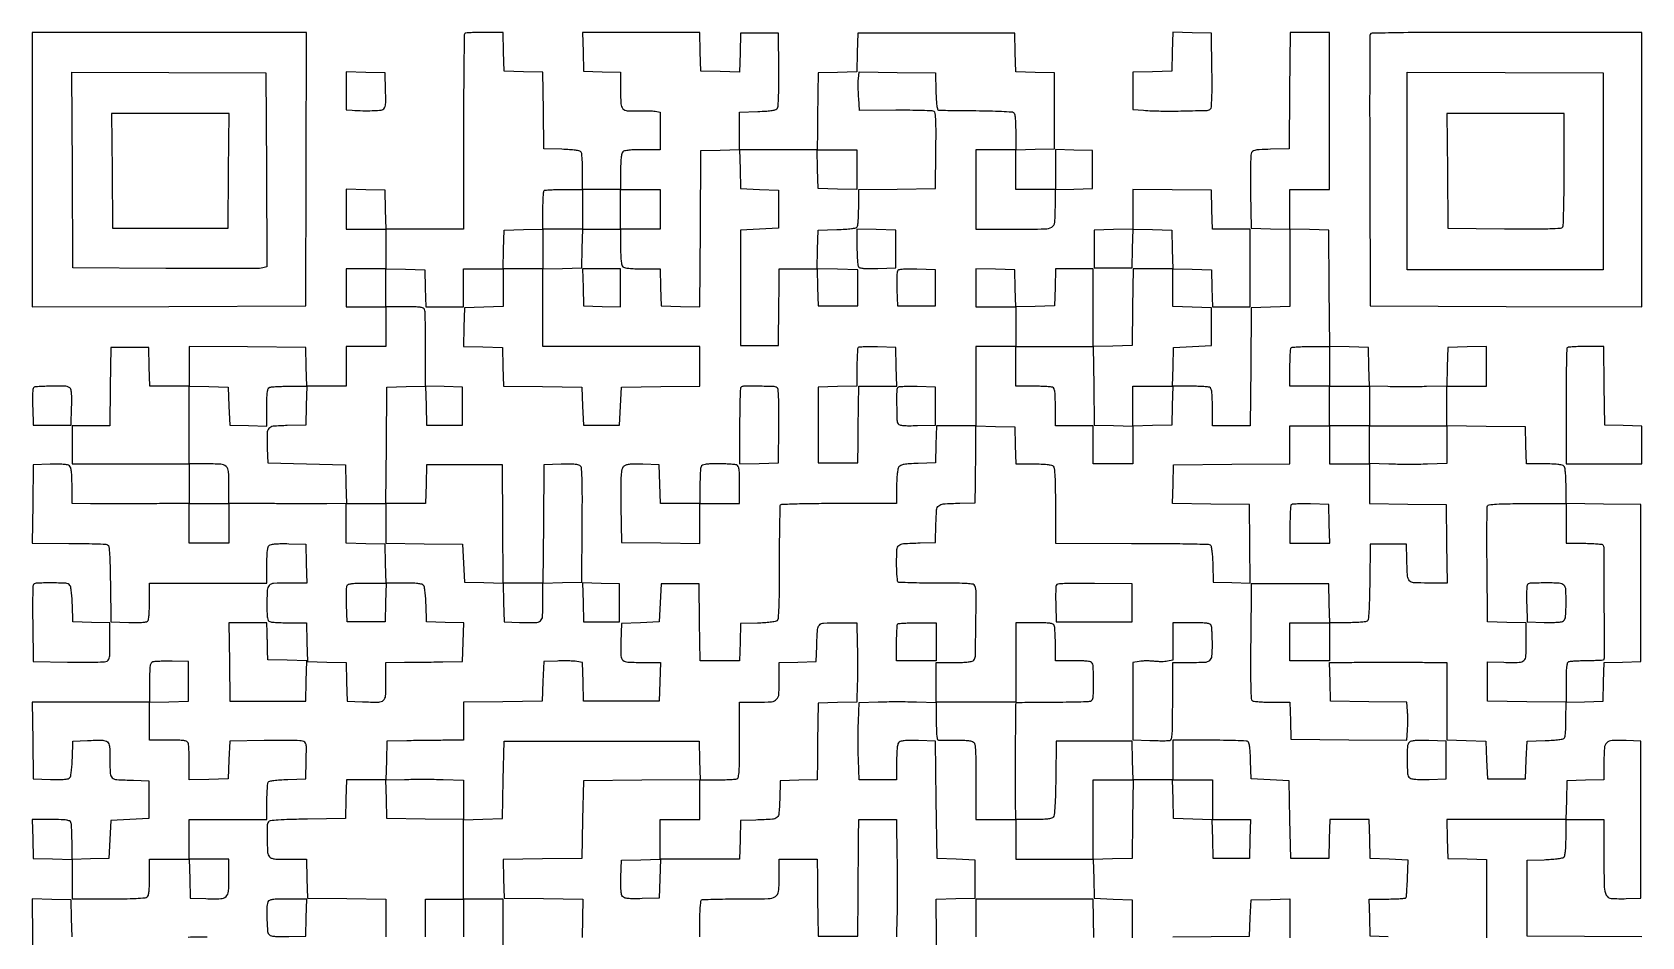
# Model space of a CAD drawing. Extents: x 179 to 1071, y 112 to 1107.
# Drawn here: x 179 to 1071, y 606 to 1107 of the extents above; entities that cross this region are included whole.
import ezdxf

# ---------------------------------------------------------------- set-up
doc = ezdxf.new("R2010")
doc.units = 0

msp = doc.modelspace()

# ---------------------------------------------------------------- linework, layer by layer
for points in [[(418.666667, 1106.333333, 0.195522), (418.39354, 1105.685932, 0.000206), (418.195833, 1090.048958, 0.001898), (418.047981, 1072.521292, 0.00116), (418, 1051.833333), (418, 998), (396.533832, 998), (375.067663, 998), (374.783832, 1008.75), (374.5, 1019.5), (363.75, 1019.783832), (353, 1020.067663), (353, 1009.033832), (353, 998), (364, 998), (375, 998), (375, 987), (375, 976), (364, 976), (353, 976), (353, 965.5), (353, 955), (364, 955), (375, 955), (375, 944), (375, 933), (364, 933), (353, 933), (353, 922), (353, 911), (342.033832, 911), (331.067663, 911), (330.783832, 921.75), (330.5, 932.5), (298.25, 932.763853), (266, 933.027706), (266, 922.013853), (266, 911), (255.033832, 911), (244.067663, 911), (243.783832, 921.75), (243.5, 932.5), (233, 932.5), (222.5, 932.5), (222.230498, 910.75), (221.960995, 889), (211.480498, 889), (201, 889), (201, 878.5), (201, 868), (233.5, 868), (266, 868), (266, 857), (266, 846), (255.75, 845.974461, 0.000029), (250.965272, 845.962262, 0.000015), (244.985938, 845.946491, 0.000015), (238.840761, 845.929914, 0.000023), (233.5, 845.915106, -0.000598), (228.159239, 845.906443, -0.000394), (222.014062, 845.908659, -0.000396), (216.03473, 845.920257, -0.000765), (211.25, 845.940645), (201, 846), (201, 855.877555, 0.007345), (200.929838, 860.653266, 0.024181), (200.685192, 863.794146, 0.035127), (200.271246, 865.875583, 0.154085), (199.600715, 866.916414, 0.132968), (198.513859, 867.412685, 0.020746), (196.150171, 867.703614, 0.018924), (192.957683, 867.84141, 0.009044), (188.850715, 867.788859), (179.5, 867.5), (179.230498, 845.75), (178.960995, 824), (199.230498, 823.984687, -0.003666), (207.089466, 823.92113, -0.005576), (213.914612, 823.739739, -0.002271), (219.740025, 823.49338, -0.130451), (220.755417, 823.172323, -0.227305), (221.402798, 822.135366, -0.010546), (221.785786, 817.891263, -0.01136), (222.076974, 811.590919, -0.002946), (222.255417, 801.437635), (222.5, 780.5), (232.417355, 780.211769, 0.006827), (237.195195, 780.138177, 0.023663), (240.282937, 780.278982, 0.033714), (242.294865, 780.604266, 0.19692), (243.152042, 781.211769, 0.115445), (243.475649, 782.139851, 0.007585), (243.733781, 784.985645, 0.010675), (243.919286, 788.421391, 0.007755), (243.984687, 792.25), (244, 802), (276.5, 802), (309, 802), (309, 811.877555, -0.007345), (309.070162, 816.653266, -0.024181), (309.314808, 819.794146, -0.035127), (309.728754, 821.875583, -0.154085), (310.399285, 822.916414, -0.132968), (311.486141, 823.412685, -0.020746), (313.849829, 823.703614, -0.018924), (317.042317, 823.84141, -0.009044), (321.149285, 823.788859), (330.5, 823.5), (330.783832, 812.75), (331.067663, 802), (320.650463, 802, 0.012837), (312.706871, 801.796023, 0.196334), (310.271039, 800.652015, 0.177295), (309.204591, 798.079841, 0.010105), (309.013655, 789.356989, 0.00766), (309.071521, 785.115935, 0.037109), (309.319308, 782.722219, 0.073747), (309.79184, 781.317789, 0.185226), (310.581787, 780.606989, 0.07196), (311.63733, 780.367915, 0.005942), (314.455587, 780.178303, 0.007852), (317.838356, 780.044307, 0.005972), (321.547956, 780), (330.932337, 780), (331.216168, 769.25), (331.5, 758.5), (342.216508, 758.216508), (352.933016, 757.933016), (353.216508, 747.216508), (353.5, 736.5), (362, 736.204946, 0.009927), (370.965089, 736.071849, 0.179688), (373.602972, 737.066531, 0.203196), (374.788355, 739.49751, 0.01319), (375, 747.519052), (375, 758), (385.25, 758.097508, 0.000362), (389.967406, 758.1458, 0.000201), (395.720312, 758.211168, 0.0002), (401.54442, 758.282022, 0.000324), (406.5, 758.347508), (417.5, 758.5), (417.783473, 769.214647), (418.066946, 779.929295), (407.783473, 780.214647), (397.5, 780.5), (397.209882, 789.945876, 0.010217), (397.019842, 793.65896, 0.013854), (396.687053, 797.000112, 0.010763), (396.277004, 799.740901, 0.131421), (395.837437, 800.695876, 0.163278), (394.856724, 801.303072, 0.027976), (392.668374, 801.689392, 0.021914), (389.481082, 801.92881, 0.007789), (384.911387, 802), (375.067663, 802), (374.783832, 812.75), (374.5, 823.5), (363.75, 823.783832), (353, 824.067663), (353, 835.033832), (353, 846), (364, 846), (375, 846), (375, 835.019888), (375, 824.039775), (396.25, 823.769888), (417.5, 823.5), (418, 813), (418.5, 802.5), (429.216508, 802.216508), (439.933016, 801.933016), (440.216508, 791.216508), (440.5, 780.5), (449, 780.204946, 0.009911), (457.962804, 780.071599, 0.179322), (460.601512, 781.064263, 0.203493), (461.787704, 783.491268, 0.013276), (462, 791.48522), (462, 801.932337), (472.75, 802.216168), (483.5, 802.5), (483.764429, 833.880151, 0.001964), (483.831761, 848.849729, 0.007011), (483.702911, 858.427, 0.005066), (483.449811, 865.15379, 0.162658), (482.863442, 866.664542, 0.152899), (481.824093, 867.337533, 0.041904), (479.88373, 867.705511, 0.026302), (476.882994, 867.858887, 0.007024), (472.099013, 867.784391), (462.5, 867.5), (462.236336, 834.75), (461.972671, 802), (451, 802), (440.027329, 802), (439.763664, 834.75), (439.5, 867.5), (418.5, 867.5), (397.5, 867.5), (397.216168, 856.75), (396.932337, 846), (385.952315, 846), (374.972294, 846), (375.236147, 878.25), (375.5, 910.5), (386.215829, 910.783485), (396.931657, 911.06697), (397.215829, 900.283485), (397.5, 889.5), (407.5, 889.5), (417.5, 889.5), (417.5, 900), (417.5, 910.5), (407.25, 910.784983), (397, 911.069966), (397, 931.453196, 0.002776), (396.956005, 939.37868, 0.004131), (396.821697, 946.313501, 0.001846), (396.636622, 952.220809, 0.083039), (396.393011, 953.418213, 0.205218), (395.601595, 954.23239, 0.063068), (393.913621, 954.69735, 0.030363), (390.960143, 954.940414, 0.005351), (385.393011, 955), (375, 955), (375, 965.533832), (375, 976.067663), (385.75, 975.783832), (396.5, 975.5), (396.784983, 965.25), (397.069966, 955), (407.534983, 955), (418, 955), (418, 965.5), (418, 976), (429, 976), (440, 976), (440, 965.533832), (440, 955.067663), (429.25, 954.783832), (418.5, 954.5), (418.216515, 943.784171), (417.93303, 933.068343), (428.716515, 932.784171), (439.5, 932.5), (439.783635, 921.769409), (440.06727, 911.038817), (461.783635, 910.769409), (483.5, 910.5), (484, 900), (484.5, 889.5), (494.5, 889.5), (504.5, 889.5), (505, 900), (505.5, 910.5), (527.25, 910.769502), (549, 911.039005), (549, 922.019502), (549, 933), (505.5, 933), (462, 933), (462, 954.466168), (462, 975.932337), (472.75, 976.216168), (483.5, 976.5), (483.783832, 987.25), (484.067663, 998), (494.533832, 998), (505, 998), (505, 988.2, 0.008695), (505.074295, 983.928253, 0.018472), (505.311224, 980.630442, 0.019349), (505.671932, 978.200304, 0.150969), (506.2, 977.2, 0.150838), (507.199003, 976.672291, 0.019392), (509.622935, 976.311444, 0.018513), (512.910654, 976.074375, 0.00874), (517.165017, 976), (526.930034, 976), (527.215017, 965.75), (527.5, 955.5), (538.239352, 955.216276), (548.978704, 954.932553), (549.239352, 998.216276), (549.5, 1041.5), (560.215829, 1041.783485), (570.931657, 1042.06697), (571.215829, 1031.283485), (571.5, 1020.5), (582, 1020), (592.5, 1019.5), (592.5, 1009), (592.5, 998.5), (582, 998), (571.5, 997.5), (571.5, 965.5), (571.5, 933.5), (582, 933.5), (592.5, 933.5), (592.628498, 944.5, -0.000013), (592.686515, 949.455578, -0.000008), (592.754941, 955.279687, -0.000008), (592.822714, 961.032592, -0.000014), (592.878498, 965.75), (593, 976), (603.465017, 976), (613.930034, 976), (614.215017, 965.75), (614.5, 955.5), (625.5, 955.5), (636.5, 955.5), (636.5, 965.5), (636.5, 975.5), (625.216504, 975.783064), (613.933007, 976.066129), (614.216504, 986.783064), (614.5, 997.5), (624.964064, 997.787346, 0.007781), (629.554841, 997.98494, 0.018541), (632.952903, 998.31097, 0.018631), (635.394503, 998.730055, 0.202046), (636.198752, 999.287346, 0.117138), (636.504336, 1000.171158, 0.006995), (636.747502, 1003.002004, 0.010199), (636.922722, 1006.414508, 0.007333), (636.984687, 1010.230112), (637, 1019.960225), (658.25, 1020.230112), (679.5, 1020.5), (679.77083, 1041.428109, 0.002696), (679.850109, 1051.931822, 0.012041), (679.715053, 1058.090196, 0.012865), (679.427636, 1062.08983, 0.233163), (678.77083, 1063.147747, 0.129535), (677.748085, 1063.46346, 0.002341), (671.998306, 1063.676834, 0.005653), (665.25673, 1063.819136, 0.003724), (657.5, 1063.837384), (637.5, 1063.735491), (636.998161, 1070.617746, -0.007946), (636.832335, 1073.529081, -0.006893), (636.749117, 1076.585651, -0.006951), (636.750413, 1079.355692, -0.020131), (636.855063, 1081.269577), (637.213805, 1085.039153), (658.356902, 1084.769577), (679.5, 1084.5), (679.784983, 1074.25, 0.006837), (679.980668, 1069.534028, 0.022203), (680.291679, 1066.419963, 0.027423), (680.699959, 1064.393099, 0.319231), (681.284983, 1063.901161, 0.01671), (682.202079, 1063.857335, 0.000224), (687.871214, 1063.778595, 0.000638), (694.438805, 1063.698697, 0.000419), (702, 1063.622707, -0.00368), (709.563553, 1063.497363, -0.005578), (716.139063, 1063.266563, -0.002327), (721.744971, 1062.981008, -0.12633), (722.75, 1062.662529, -0.200785), (723.331549, 1061.841509, -0.025988), (723.698935, 1059.675657, -0.021477), (723.931139, 1056.505515, -0.007543), (724, 1051.940983), (724, 1042), (713, 1042), (702, 1042), (702, 1020), (702, 998), (723.383369, 998, 0.00351), (740.314933, 998.118865, 0.129472), (744.007454, 999.146971, 0.248653), (745.66478, 1001.824159, 0.016333), (745.986345, 1011.215017), (746, 1019.930034), (756.25, 1020.215017), (766.5, 1020.5), (766.5, 1031), (766.5, 1041.5), (756.25, 1041.784983), (746, 1042.069966), (746, 1031.034983), (746, 1020), (735, 1020), (724, 1020), (724, 1030.966168), (724, 1041.932337), (734.75, 1042.216168), (745.5, 1042.5), (745.5, 1063.5), (745.5, 1084.5), (734.783492, 1084.783492), (724.066984, 1085.066984), (723.783492, 1095.783492), (723.5, 1106.5), (680, 1106.5), (636.5, 1106.5), (636.216508, 1095.783492), (635.933016, 1085.066984), (625.216508, 1084.783492), (614.5, 1084.5), (614.347508, 1073.5, 0.000324), (614.282022, 1068.54442, 0.0002), (614.211168, 1062.720313, 0.000201), (614.1458, 1056.967406, 0.000362), (614.097508, 1052.25), (614, 1042), (592.5, 1042), (571, 1042), (571, 1052.406293), (571, 1062.812585), (581.037773, 1063.156293, 0.006992), (585.988176, 1063.395148, 0.025993), (589.089008, 1063.75072, 0.040608), (591.063552, 1064.249265, 0.174067), (591.997704, 1064.994183, 0.127561), (592.36121, 1066.17267, 0.003081), (592.58731, 1071.926159, 0.006531), (592.723551, 1078.719581, 0.004371), (592.709931, 1086.494183), (592.5, 1106.5), (582, 1106.5), (571.5, 1106.5), (571.215829, 1095.716515), (570.931657, 1084.93303), (560.215829, 1085.216515), (549.5, 1085.5), (549.216168, 1096.25), (548.932337, 1107), (516.432337, 1107), (483.932337, 1107), (484.216168, 1096.25), (484.5, 1085.5), (494.75, 1085.215017), (505, 1084.930034), (505, 1075.000201, 0.014077), (505.213731, 1067.410442, 0.166815), (506.309064, 1064.722029, 0.204269), (508.725855, 1063.553621, 0.022619), (515, 1063.54044, -0.008921), (517.690237, 1063.608485, -0.008751), (520.398438, 1063.581254, -0.008668), (522.771719, 1063.474639, -0.032532), (524.25, 1063.285475), (527, 1062.75), (527, 1052.375), (527, 1042), (517.2, 1042, 0.008695), (512.928253, 1041.925705, 0.018472), (509.630442, 1041.688776, 0.019349), (507.200304, 1041.328068, 0.150969), (506.2, 1040.8, 0.150969), (505.671932, 1039.799696, 0.019349), (505.311224, 1037.369558, 0.018472), (505.074295, 1034.071747, 0.008695), (505, 1029.8), (505, 1020), (494.5, 1020), (484, 1020), (483.984687, 1029.75, 0.007309), (483.922789, 1033.573123, 0.010173), (483.747767, 1036.991726, 0.006962), (483.504905, 1039.827893, 0.117226), (483.199653, 1040.711195, 0.199883), (482.411, 1041.262532, 0.01918), (480.055937, 1041.684251, 0.019108), (476.800174, 1042.012968, 0.00836), (472.464966, 1042.211195), (462.5, 1042.5), (462.23021, 1063.716369), (461.96042, 1084.932738), (451.23021, 1085.216369), (440.5, 1085.5), (440.216168, 1096.25), (439.932337, 1107), (429.632835, 1107, 0.006042), (425.637527, 1106.951722, 0.009138), (422.162979, 1106.804167, 0.004541), (419.245234, 1106.600177, 0.178489)], [(810.784171, 1096.283485), (810.5, 1085.5), (799.75, 1085.216168), (789, 1084.932337), (789, 1074.605057), (789, 1064.277777), (794.75, 1063.838844, 0.016411), (804.470141, 1063.417021, 0.007557), (817.140103, 1063.474825, 0.002313), (830.16226, 1063.791337, 0.191377), (831.971038, 1064.571275, 0.182955), (832.465498, 1065.667883, 0.006123), (832.705037, 1070.508097, 0.00913), (832.828303, 1077.014106, 0.003491), (832.771275, 1086.071275), (832.5, 1106.5), (821.784171, 1106.783485), (811.068343, 1107.06697)], [(920.460009, 1105.75, 0.090591), (920.266358, 1104.709509, 0.000109), (920.198937, 1082.982812, 0.000984), (920.176611, 1058.652573, 0.000605), (920.241394, 1030), (920.5, 955.5), (995.75, 955.243674), (1071, 954.987348), (1071, 1030.993674), (1071, 1107), (995.968615, 1107, 0.000668), (957.448289, 1106.948566, 0.003471), (936.19131, 1106.744245, 0.001205), (921.475143, 1106.465155, 0.305157)], [(308.758677, 1030.77123), (309.017354, 977.04246), (306.758677, 976.494347, -0.057902), (304.987826, 976.276519, -0.000418), (290.035361, 976.188577, -0.001589), (272.903102, 976.156579, -0.001017), (253, 976.223117), (201.5, 976.5), (201.241383, 1030.758691), (200.982767, 1085.017383), (254.741383, 1084.758691), (308.5, 1084.5)], [(353, 1074.533832), (353, 1064), (356.25, 1063.824751, 0.008159), (362.153562, 1063.602956, 0.012343), (367.295173, 1063.620705, 0.011369), (371.418471, 1063.830653, 0.087617), (373.285558, 1064.304214, 0.16087), (374.221612, 1065.162686, 0.092185), (374.716919, 1066.629044, 0.03775), (374.892164, 1069.26308, 0.005103), (374.785558, 1074.804214), (374.5, 1084.5), (363.75, 1084.783832), (353, 1085.067663)], [(1049.5, 1030), (1049.5, 975.5), (995.211905, 975.5), (940.92381, 975.5), (940.942857, 1025.75, -0.000032), (940.951538, 1045.331386, -0.000047), (940.961905, 1062.563467, -0.000022), (940.972765, 1077.239555, -0.00086), (940.980952, 1080.508612), (941, 1085.017225), (995.25, 1084.758612), (1049.5, 1084.5)], [(963.235953, 1030.25), (963.5, 998.5), (994.93202, 998.235498, 0.001697), (1010.901959, 998.155315, 0.00816), (1019.995146, 998.288929, 0.006635), (1026.009704, 998.555446, 0.241447), (1027.166708, 999.235498, 0.134731), (1027.492293, 1000.296498, 0.001088), (1027.738089, 1009.161365, 0.003824), (1027.920853, 1019.372002, 0.002438), (1027.984687, 1031.25), (1028, 1062), (995.485953, 1062), (962.971906, 1062)], [(484, 1009), (484, 998), (473, 998), (462, 998), (462, 987), (462, 976), (450.966168, 976), (439.932337, 976), (440.216168, 986.75), (440.5, 997.5), (451.25, 997.783832), (462, 998.067663), (462, 1008.367165, -0.006042), (462.048278, 1012.362473, -0.009138), (462.195833, 1015.837021, -0.004541), (462.399823, 1018.754766, -0.178489), (462.666667, 1019.333333, -0.178563), (463.245497, 1019.600197, -0.004516), (466.172917, 1019.804167, -0.009111), (469.658388, 1019.951724, -0.006022), (473.666667, 1020), (484, 1020)], [(636.015313, 988.283832, 0.007729), (636.080711, 984.442256, 0.010646), (636.266219, 980.995583, 0.007548), (636.524324, 978.140491, 0.11554), (636.847958, 977.211769, 0.19692), (637.705135, 976.604266, 0.033714), (639.717063, 976.278982, 0.023663), (642.804805, 976.138177, 0.006827), (647.582645, 976.211769), (657.5, 976.5), (657.5, 987), (657.5, 997.5), (646.75, 997.783832), (636, 998.067663)], [(658.44069, 974.706038, 0.08044), (658.24673, 973.777249, 0.005694), (658.156546, 971.121982, 0.007919), (658.135127, 967.937236, 0.005886), (658.208575, 964.420857), (658.5, 955.5), (669, 955.5), (679.5, 955.5), (679.5, 965.5), (679.5, 975.5), (669.232115, 975.785181, 0.005806), (664.041094, 975.869045, 0.026058), (661.006728, 975.724611, 0.044386), (659.172066, 975.374845, 0.236067)], [(636.699448, 932.366114, 0.177373), (636.4198, 931.763217, 0.004926), (636.205463, 928.846651, 0.00954), (636.050669, 925.364759, 0.006337), (636, 921.367165), (636, 911.067663), (625.25, 910.783832), (614.5, 910.5), (614.5, 889.5), (614.5, 868.5), (625.5, 868.5), (636.5, 868.5), (636.628498, 879.5, -0.000013), (636.686515, 884.455578, -0.000008), (636.754941, 890.279687, -0.000008), (636.822714, 896.032592, -0.000014), (636.878498, 900.75), (637, 911), (647.533832, 911), (658.067663, 911), (657.783832, 921.75), (657.5, 932.5), (647.449448, 932.782781, 0.006672), (643.547259, 932.840477, 0.010046), (640.145783, 932.777033, 0.005301), (637.300668, 932.636532, 0.183378)], [(767.230498, 911.25), (767.5, 889.5), (778.25, 889.216168), (789, 888.932337), (789, 899.966168), (789, 911), (800.033832, 911), (811.067663, 911), (810.783832, 900.25), (810.5, 889.5), (799.75, 889.216168), (789, 888.932337), (789, 878.466168), (789, 868), (778, 868), (767, 868), (767, 878.5), (767, 889), (756.5, 889), (746, 889), (746, 899.393011, 0.005351), (745.940414, 904.960143, 0.030363), (745.69735, 907.913621, 0.063068), (745.23239, 909.601595, 0.205218), (744.418213, 910.393011, 0.07203), (743.361889, 910.632106, 0.005915), (740.534475, 910.821697, 0.007831), (737.140776, 910.955695, 0.005951), (733.418213, 911), (724, 911), (724, 922), (724, 933), (745.480498, 933), (766.960995, 933)], [(898, 922), (898, 911), (909, 911), (920, 911), (920, 900), (920, 889), (941.5, 889), (963, 889), (963, 878.564338), (963, 868.128677), (952.25, 867.814338, -0.004782), (947.356229, 867.718069, -0.002807), (941.5, 867.691764, -0.002807), (935.643775, 867.731219, -0.004781), (930.75, 867.838476), (920, 868.176952), (920, 878.588476), (920, 889), (909, 889), (898, 889), (898, 900), (898, 911), (887, 911), (876, 911), (876, 921.333333, -0.006022), (876.048276, 925.341612, -0.009111), (876.195833, 928.827083, -0.004516), (876.399803, 931.754503, -0.178563), (876.666667, 932.333333, -0.178563), (877.245497, 932.600197, -0.004516), (880.172917, 932.804167, -0.009111), (883.658388, 932.951724, -0.006022), (887.666667, 933), (898, 933)], [(1029.666667, 932.333333, 0.192996), (1029.394748, 931.697457, 0.00057), (1029.195833, 922.511458, 0.003167), (1029.048032, 912.085444, 0.00196), (1029, 899.833333), (1029, 868), (1050, 868), (1071, 868), (1071, 878.465017), (1071, 888.930034), (1060.75, 889.215017), (1050.5, 889.5), (1050.230498, 911.25), (1049.960995, 933), (1040.147164, 933, 0.006339), (1036.338062, 932.951706, 0.009542), (1033.020313, 932.804167, 0.004928), (1030.241283, 932.599873, 0.177366)], [(179.428774, 909.674983, 0.081654), (179.239658, 908.758353, 0.005045), (179.154817, 905.970602, 0.007376), (179.136178, 902.631743, 0.005394), (179.210159, 898.924983), (179.5, 889.5), (190, 889.5), (200.5, 889.5), (200.788231, 899.417355, 0.006827), (200.861823, 904.195195, 0.023663), (200.721018, 907.282937, 0.033714), (200.395734, 909.294865, 0.19692), (199.788231, 910.152042, 0.136787), (196.904818, 911.023449, 0.011257), (188.975547, 911.016201, 0.007704), (180.836593, 910.699969, 0.295732)], [(288, 900), (288.5, 889.5), (298.75, 889.215017), (309, 888.930034), (309, 899.358028, -0.005326), (309.059519, 904.945911, -0.030277), (309.302474, 907.908024, -0.062914), (309.767284, 909.600436, -0.205495), (310.581787, 910.393011, -0.0721), (311.638889, 910.632128, -0.005887), (314.475463, 910.821697, -0.007809), (317.880092, 910.955696, -0.00593), (321.615619, 911), (331.067663, 911), (330.783832, 900.25), (330.5, 889.5), (320.2603, 889.215131, 0.013482), (312.473421, 888.788181, 0.195806), (310.060296, 887.567079, 0.179106), (309.075074, 884.958841, 0.010944), (309.203496, 876.496645), (309.5, 868.5), (331, 868), (352.5, 867.5), (352.783832, 856.75), (353.067663, 846), (342.283832, 845.956109, -0.000843), (336.694381, 845.942782, -0.000261), (328.278688, 845.94129, -0.000261), (318.868, 845.949432, -0.000287), (309.75, 845.967297), (288, 846.022376), (288, 835.011188), (288, 824), (277, 824), (266, 824), (266, 835), (266, 846), (277, 846), (288, 846), (288, 855.964816, 0.0177), (287.725392, 863.719525, 0.189883), (286.393275, 866.50496, 0.174589), (283.463935, 867.756305, 0.014506), (275.065741, 868), (266, 868), (266, 889.533832), (266, 911.067663), (276.75, 910.783832), (287.5, 910.5)], [(571.666667, 910.333333, 0.189562), (571.396195, 909.712255, 0.001273), (571.195833, 903.73277, 0.004749), (571.048096, 896.846718, 0.002988), (571, 888.799502), (571, 867.932337), (581.75, 868.216168), (592.5, 868.5), (592.720112, 888.959455, 0.002925), (592.76903, 898.927852, 0.011529), (592.621695, 905.065426, 0.010884), (592.337984, 909.181102, 0.232608), (591.720112, 910.194142, 0.135463), (589.648414, 910.8276, 0.005128), (581.483193, 910.968026, 0.003984), (573.159289, 910.959477, 0.196576)], [(658.699448, 910.366114, 0.196274), (658.044561, 908.807509, 0.004381), (658.033001, 900.511391, 0.005627), (658.184545, 892.374584, 0.13468), (658.847958, 890.211769, 0.19692), (659.705135, 889.604266, 0.033714), (661.717063, 889.278982, 0.023663), (664.804805, 889.138177, 0.006827), (669.582645, 889.211769), (679.5, 889.5), (679.5, 900), (679.5, 910.5), (669.449448, 910.782781, 0.006672), (665.547259, 910.840477, 0.010046), (662.145783, 910.777033, 0.005301), (659.300668, 910.636532, 0.183378)], [(506.587118, 866.444261, 0.14849), (505.704411, 864.791638, 0.033392), (505.289446, 861.59247, 0.016597), (505.129279, 856.078528, 0.002315), (505.229587, 844.658158), (505.5, 824.5), (527.25, 824.230498), (549, 823.960995), (549, 834.980498), (549, 846), (560, 846), (571, 846), (571, 856.393011, 0.005351), (570.940414, 861.960143, 0.030363), (570.69735, 864.913621, 0.063068), (570.23239, 866.601595, 0.205218), (569.418213, 867.393011, 0.070701), (568.376466, 867.631706, 0.006434), (565.712778, 867.821697, 0.008233), (562.515192, 867.955664, 0.006352), (559.025201, 868, 0.006824), (554.394852, 867.936805, 0.03479), (551.832752, 867.687898, 0.070258), (550.343123, 867.216173, 0.191652), (549.606989, 866.418213, 0.07203), (549.367894, 865.361889, 0.005915), (549.178303, 862.534475, 0.007831), (549.044305, 859.140776, 0.005951), (549, 855.418213), (549, 846), (538.033832, 846), (527.067663, 846), (526.783832, 856.75), (526.5, 867.5), (517.357531, 867.786103, 0.007209), (512.538213, 867.86739, 0.031609), (509.697516, 867.694606, 0.056144), (507.854974, 867.25128, 0.109715)], [(876.699448, 845.366114, 0.177451), (876.419778, 844.762931, 0.004898), (876.205463, 841.836713, 0.009512), (876.050668, 838.343898, 0.006317), (876, 834.333333), (876, 824), (887.033832, 824), (898.067663, 824), (897.783832, 834.75), (897.5, 845.5), (887.449448, 845.782781, 0.006672), (883.547259, 845.840477, 0.010046), (880.145783, 845.777033, 0.005301), (877.300668, 845.636532, 0.183378)], [(1029, 835), (1029, 824), (1038.940983, 824, -0.008482), (1042.791118, 823.934679, -0.012955), (1046.125634, 823.734915, -0.007472), (1048.874149, 823.457232, -0.229294), (1049.439691, 823.097581, -0.138049), (1049.88546, 821.542749, -0.000199), (1050.020893, 791.088135, -0.000147), (1050.136053, 760.427765, -0.199812), (1049.69776, 759.364426, -0.183826), (1049.364054, 759.214679, -0.002032), (1046.844262, 759.078097, -0.005992), (1043.910061, 758.96624, -0.003827), (1040.49725, 758.903214, 0.005198), (1037.016235, 758.829381, 0.006993), (1033.866617, 758.685695, 0.004971), (1031.239526, 758.502773, 0.07186), (1030.331217, 758.296858, 0.242565), (1029.676065, 757.562491, 0.034139), (1029.2922, 755.502867, 0.023135), (1029.062776, 752.218916, 0.005872), (1029, 746.873509), (1029, 735.960995), (1007.25, 736.230498), (985.5, 736.5), (985.5, 747.393128), (985.5, 758.286256), (994.524293, 758.087901, 0.010884), (1003.063376, 758.08611, 0.182623), (1005.641326, 759.124219, 0.196272), (1006.794196, 761.57884, 0.01287), (1007, 769.573157), (1007, 779.932337), (996.25, 780.216168), (985.5, 780.5), (985.235416, 811.990803, -0.001466), (985.168885, 824.152527, -0.002304), (985.190493, 834.601072, -0.000579), (985.262009, 843.729818, -0.089592), (985.454031, 844.740803, -0.282872), (986.316241, 845.400418, -0.011144), (990.454291, 845.729769, -0.011642), (996.762861, 845.943417, -0.002643), (1007.468615, 846), (1029, 846)], [(179.447199, 800.723, 0.088003), (179.255956, 799.733152, 0.001312), (179.180843, 793.807175, 0.003516), (179.16003, 786.911562, 0.002311), (179.228584, 778.973), (179.5, 758.5), (198.5, 758.246564, 0.002699), (205.942521, 758.187473, 0.0038), (212.579687, 758.221056, 0.002245), (218.167379, 758.316901, 0.051679), (219.75, 758.515616, 0.137178), (221.014343, 759.207687, 0.149854), (221.683647, 760.433359, 0.046934), (221.951447, 762.891235, 0.003682), (222, 769.484069), (222, 779.930034), (211.75, 780.215017), (201.5, 780.5), (201.209882, 789.945876, 0.010217), (201.019842, 793.65896, 0.013854), (200.687053, 797.000112, 0.010763), (200.277004, 799.740901, 0.131421), (199.837437, 800.695876, 0.21008), (197.507889, 801.861486, 0.012117), (189.338031, 802.070385, 0.010531), (181.097702, 801.907775, 0.299392)], [(374.783832, 791.25), (374.5, 780.5), (364, 780.5), (353.5, 780.5), (353.210159, 789.924983, -0.005394), (353.136178, 793.631743, -0.007376), (353.154817, 796.970602, -0.005045), (353.239658, 799.758353, -0.081654), (353.428774, 800.674983, -0.241229), (354.151549, 801.323077, -0.034632), (356.163994, 801.706615, -0.023613), (359.358283, 801.936587, -0.006163), (364.502447, 802), (375.067663, 802)], [(746.427712, 800.672216, 0.081692), (746.238991, 799.757144, 0.005031), (746.154505, 796.969789, 0.007363), (746.1361, 793.631545, 0.005383), (746.210159, 789.924983), (746.5, 780.5), (767.5, 780.5), (788.5, 780.5), (788.5, 791), (788.5, 801.5), (767.717553, 801.747232, 0.00252), (756.974496, 801.82088, 0.013067), (751.041686, 801.676576, 0.015595), (747.333482, 801.373169, 0.279873)], [(1007.428774, 800.674983, 0.081654), (1007.239658, 799.758353, 0.005045), (1007.154817, 796.970602, 0.007376), (1007.136178, 793.631743, 0.005394), (1007.210159, 789.924983), (1007.5, 780.5), (1016.850715, 780.211141, 0.009044), (1020.957683, 780.15859, 0.018924), (1024.150171, 780.296386, 0.020746), (1026.513859, 780.587315, 0.132968), (1027.600715, 781.083586, 0.20596), (1028.765168, 783.365601, 0.013873), (1029.048161, 790.838575, 0.01448), (1028.907543, 798.297106, 0.186516), (1027.8, 800.8, 0.187671), (1025.283421, 801.90689, 0.012371), (1017.211649, 802.05708, 0.010192), (1009.04182, 801.840358, 0.297728)], [(288.230498, 758.25), (288.5, 736.5), (309.5, 736.5), (330.5, 736.5), (330.782432, 747.715839), (331.064863, 758.931679), (320.282432, 759.215839), (309.5, 759.5), (309.395178, 764.5, 0.000547), (309.344591, 766.793283, 0.000309), (309.278501, 769.573437, 0.000308), (309.208383, 772.377327, 0.000507), (309.145178, 774.75), (309, 780), (298.480498, 780), (287.960995, 780)], [(680, 769.5), (680, 759), (669, 759), (658, 759), (658, 768.833333, -0.006327), (658.048294, 772.649913, -0.009526), (658.195833, 775.973958, -0.004912), (658.400114, 778.758552, -0.177413), (658.666667, 779.333333, -0.178563), (659.245497, 779.600197, -0.004516), (662.172917, 779.804167, -0.009111), (665.658388, 779.951724, -0.006022), (669.666667, 780), (680, 780)], [(811, 769.625), (811, 759.25), (808.087864, 758.667573, -0.034671), (806.650197, 758.48242, -0.0141), (804.676997, 758.422078, -0.013872), (802.544168, 758.476197, -0.01719), (800.565783, 758.649721, 0.019257), (798.546529, 758.818424, 0.013929), (796.288371, 758.856792, 0.014105), (794.137891, 758.77272, 0.029549), (792.477919, 758.561835), (789, 757.909374), (789, 736.523307), (789, 715.13724), (798.385612, 714.81862, 0.003714), (802.098072, 714.72019, 0.004877), (805.488427, 714.688571, 0.003605), (808.325362, 714.710241, 0.045735), (809.385612, 714.823324, 0.298746), (810.297135, 715.72195, 0.034469), (810.727391, 718.7102, 0.016604), (810.952539, 724.214053, 0.00192), (811, 736.573324), (811, 758), (819.75, 758.013655, 0.008519), (828.826252, 758.182479, 0.154178), (831.528028, 759.143014, 0.215309), (832.750602, 761.385596, 0.018747), (833, 768.034844, 0.006358), (832.955663, 771.52114, 0.00824), (832.821697, 774.715611, 0.006443), (832.631699, 777.376708, 0.070678), (832.393011, 778.418213, 0.205218), (831.601595, 779.23239, 0.063068), (829.913621, 779.69735, 0.030363), (826.960143, 779.940414, 0.005351), (821.393011, 780), (811, 780)], [(245.75, 758.328083, 0.204622), (244.819461, 757.593022, 0.08678), (244.300901, 756.056206, 0.033734), (244.054255, 753.156638, 0.004354), (244, 746.926676), (244, 736), (211.480112, 736), (178.960225, 736), (179.230112, 714.75), (179.5, 693.5), (189.099013, 693.215609, 0.007277), (193.762447, 693.145353, 0.02466), (196.801719, 693.293786, 0.036405), (198.805803, 693.639631, 0.159945), (199.808896, 694.269733, 0.130478), (200.259591, 695.244126, 0.01114), (200.678669, 697.989786, 0.01414), (201.01774, 701.338585, 0.010482), (201.209882, 705.054124), (201.5, 714.5), (209.496645, 714.796504, -0.010585), (218.020094, 714.931981, -0.178613), (220.613027, 713.959621, -0.203108), (221.783844, 711.583102, -0.01425), (222, 704, 0.012806), (222.193813, 696.433683, 0.204338), (223.295216, 694.178681, 0.164735), (225.785085, 693.164549, 0.007689), (235, 692.75078), (243.5, 692.5), (243.5, 682), (243.5, 671.5), (233, 671), (222.5, 670.5), (222, 660), (221.5, 649.5), (211.25, 649.215017), (201, 648.930034), (201, 658.383229, 0.005929), (200.955696, 662.119197, 0.007809), (200.821697, 665.524199, 0.005887), (200.632129, 668.361085, 0.072102), (200.393011, 669.418213, 0.205485), (199.600474, 670.232706, 0.062919), (197.908208, 670.697521, 0.03028), (194.946379, 670.940479, 0.005326), (189.359179, 671), (178.932337, 671), (179.216168, 660.25), (179.5, 649.5), (190.25, 649.216168), (201, 648.932337), (201, 637.996058), (201, 627.059779), (221.195676, 627.069842, 0.003756), (229.961563, 627.140068, 0.008812), (236.507687, 627.357142, 0.005935), (241.472087, 627.668537, 0.155795), (242.695676, 628.162397, 0.163415), (243.303354, 629.144473, 0.027929), (243.68959, 631.337986, 0.021867), (243.928892, 634.534546, 0.007749), (244, 639.122445), (244, 649), (254.966168, 649), (265.932337, 649), (266.216168, 638.25), (266.5, 627.5), (275.243181, 627.211167, 0.016288), (283.394003, 627.207496, 0.180768), (286.354446, 628.423692, 0.189805), (287.715759, 631.254957, 0.018261), (288, 639.035184), (288, 649), (277, 649), (266, 649), (266, 660), (266, 671), (287.5, 671), (309, 671), (309.015313, 680.75, -0.007309), (309.077211, 684.573123, -0.010173), (309.252233, 687.991726, -0.006962), (309.495095, 690.827893, -0.117226), (309.800347, 691.711195, -0.199883), (310.589, 692.262532, -0.01918), (312.944063, 692.684251, -0.019108), (316.199826, 693.012968, -0.00836), (320.535034, 693.211195), (330.5, 693.5), (330.784677, 703.722245, 0.003524), (330.921125, 710.283055, 0.049465), (330.720931, 712.629791, 0.16328), (330.07189, 713.796538, 0.128856), (328.784677, 714.471818, 0.05121), (327.181749, 714.672433, 0.002282), (321.589874, 714.770932, 0.003824), (314.944987, 714.806827, 0.002722), (307.5, 714.749574), (288.5, 714.5), (288, 704), (287.5, 693.5), (276.75, 693.216168), (266, 692.932337), (266, 702.384381, 0.00593), (265.955696, 706.119908, 0.007809), (265.821697, 709.524537, 0.005887), (265.632128, 712.361111, 0.0721), (265.393011, 713.418213, 0.205218), (264.601595, 714.23239, 0.063068), (262.913621, 714.69735, 0.030363), (259.960143, 714.940414, 0.005351), (254.393011, 715), (244, 715), (244, 725.466168), (244, 735.932337), (254.75, 736.216168), (265.5, 736.5), (265.5, 747.5), (265.5, 758.5), (256.5, 758.651407, 0.005154), (252.925513, 758.674691, 0.006569), (249.629688, 758.618886, 0.005222), (246.874884, 758.507225, 0.053537)], [(942.233397, 713.833397, 0.18564), (941.106379, 711.298109, 0.0149), (940.947006, 703.851669, 0.014255), (941.222512, 696.390253, 0.206006), (942.399285, 694.083586, 0.132968), (943.486141, 693.587315, 0.020746), (945.849829, 693.296386, 0.018924), (949.042317, 693.15859, 0.009044), (953.149285, 693.211141), (962.5, 693.5), (962.5, 704), (962.5, 714.5), (952.983397, 714.783397, 0.008138), (948.607967, 714.842445, 0.021344), (945.471245, 714.699745, 0.026578), (943.271169, 714.386818, 0.148826)], [(309.606989, 625.418213, 0.086223), (308.923279, 621.945355, 0.016389), (308.99063, 615.476136, 0.011553), (309.424637, 608.938763, 0.199764), (310.399285, 607.083586, 0.132968), (311.486141, 606.587315, 0.020746), (313.849829, 606.296386, 0.018924), (317.042317, 606.15859, 0.009044), (321.149285, 606.211141), (330.5, 606.5), (330.784983, 616.75), (331.069966, 627), (320.641972, 627, 0.005326), (315.054089, 626.940481, 0.030277), (312.091976, 626.697526, 0.062914), (310.399564, 626.232716, 0.205495)]]:
    msp.add_lwpolyline(points, format="xyb", close=True)
for points in [[(179, 1030.993714), (179, 954.987428), (254.75, 955.243714), (330.5, 955.5), (330.756286, 1031.25), (331.012572, 1107), (255.006286, 1107), (179, 1107)], [(223.235953, 1030.25), (223.5, 998.5), (255.5, 998.5), (287.5, 998.5), (287.764047, 1030.25), (288.028094, 1062), (255.5, 1062), (222.971906, 1062)], [(636, 1030.966168), (636, 1019.932337), (625.25, 1020.216168), (614.5, 1020.5), (614.216168, 1031.25), (613.932337, 1042), (624.966168, 1042), (636, 1042)], [(527, 1009), (527, 998), (516, 998), (505, 998), (505, 1009), (505, 1020), (516, 1020), (527, 1020)], [(484.215017, 965.75), (484.5, 955.5), (494.75, 955.215017), (505, 954.930034), (505, 965.465017), (505, 976), (494.465017, 976), (483.930034, 976)], [(484.21581, 791.285361), (484.5, 780.5), (494.5, 780.5), (504.5, 780.5), (504.5, 791), (504.5, 801.5), (494.21581, 801.785361), (483.931619, 802.070721)], [(898, 769.5), (898, 759), (887, 759), (876, 759), (876, 769.5), (876, 780), (887, 780), (898, 780)], [(833, 682), (833, 671), (843.533832, 671), (854.067663, 671), (853.783832, 660.25), (853.5, 649.5), (843.5, 649.5), (833.5, 649.5), (833.216508, 660.216508), (832.933016, 670.933016), (822.216508, 671.216508), (811.5, 671.5), (811.216168, 682.25), (810.932337, 693), (821.966168, 693), (833, 693)]]:
    msp.add_lwpolyline(points, close=True)
for points in [[(930.5, 606), (920.5, 606.5), (920.215017, 616.75), (919.930034, 627), (929.906, 627, 0.007029), (933.761679, 627.054209, 0.010935), (937.081918, 627.220312, 0.005372), (939.851892, 627.449627, 0.24023), (940.325855, 627.75, 0.112597), (940.514294, 628.337951, 0.002698), (940.746609, 631.217188, 0.005777), (940.962783, 634.613644, 0.003878), (941.134872, 638.5), (941.5, 648.5), (931, 649), (920.5, 649.5), (920.216168, 660.25), (919.932337, 671), (909, 671), (898.067663, 671), (897.783832, 660.25), (897.5, 649.5), (887, 649.5), (876.5, 649.5), (876, 671), (875.5, 692.5), (865, 693), (854.5, 693.5), (854.211195, 703.464966, 0.008321), (854.012999, 707.806898, 0.019214), (853.684784, 711.055814, 0.019361), (853.263544, 713.399686, 0.202882), (852.711195, 714.178529, 0.128257), (851.731071, 714.480082, 0.002067), (845.907351, 714.708615, 0.005264), (839.09841, 714.875873, 0.00345), (831.25, 714.931854), (811, 714.936581), (811, 703.96829), (811, 693), (800.033832, 693), (789.067663, 693), (788.783832, 703.75), (788.5, 714.5), (767.5, 714.5), (746.5, 714.5), (746.228743, 694.07685, -0.003809), (746.045023, 685.28686, -0.008626), (745.740697, 678.641918, -0.005658), (745.362293, 673.560667, -0.152945), (744.856298, 672.32685, -0.161222), (743.85951, 671.704162, -0.029612), (741.695021, 671.311453, -0.022425), (738.511809, 671.070884, -0.007647), (733.877555, 671), (724, 671), (723.952726, 681.75, -0.001232), (723.914536, 701.50328, -0.001764), (723.985624, 719.020626, -0.000165), (724.112893, 735.100977, -0.196771), (724.361929, 735.695262, -0.193551), (724.717213, 735.846742, -0.000467), (730.396537, 735.958731, -0.002863), (736.823678, 736.042659, -0.001766), (744.384492, 736.071391, 0.002696), (752.022514, 736.114618, 0.004025), (758.698816, 736.242155, 0.001757), (764.392526, 736.416809, 0.083248), (765.518097, 736.645318, 0.297151), (766.962897, 738.640667, 0.013406), (767.160154, 747.51802, 0.013436), (766.880836, 756.392709, 0.29462), (765.418213, 758.393011, 0.070946), (764.373807, 758.631778, 0.006338), (761.68135, 758.821697, 0.008159), (758.449196, 758.955669, 0.006277), (754.918213, 759), (746, 759), (746, 767.918213, 0.006277), (745.955669, 771.449196, 0.008159), (745.821697, 774.68135, 0.006338), (745.631778, 777.373807, 0.070946), (745.393011, 778.418213, 0.205218), (744.601595, 779.23239, 0.063068), (742.913621, 779.69735, 0.030363), (739.960143, 779.940414, 0.005351), (734.393011, 780), (724, 780), (724, 758), (724, 736), (702, 736), (680, 736), (680, 747), (680, 758), (689.877555, 758, 0.00773), (694.47389, 758.071068, 0.021968), (697.668039, 758.310598, 0.028231), (699.856205, 758.697994, 0.163021), (700.84097, 759.30838, 0.170114), (701.649808, 761.485442, 0.001498), (701.930859, 779.357632, 0.00244), (702.066753, 796.672487, 0.092608), (701.365147, 800.490825, 0.266331), (700.381493, 801.292486, 0.023433), (697.068364, 801.679798, 0.01502), (691.438482, 801.90217, 0.00236), (680.343014, 801.954545, -0.002657), (672.432696, 801.996579, -0.004137), (665.61632, 802.125433, -0.001292), (659.721612, 802.300912, -0.13105), (658.941282, 802.53629, -0.227733), (658.566572, 803.121671, -0.008048), (658.276502, 805.861714, -0.013482), (658.068156, 809.195474, -0.008863), (658, 813.039965, -0.012909), (658.194537, 820.573624, -0.204689), (659.296747, 822.82407, -0.164301), (661.787457, 823.835886, -0.007671), (671, 824.24922), (679.5, 824.5), (679.784869, 834.7397, -0.012174), (680.190479, 842.50884, -0.196929), (681.34273, 844.803333, -0.165236), (683.85434, 845.832838, -0.008001), (693, 846.24922), (701.5, 846.5), (701.675726, 857, 0.000792), (701.748445, 861.799414, 0.000455), (701.821651, 867.583376, 0.000455), (701.88462, 873.394302, 0.00076), (701.925726, 878.283832), (702, 889.067663), (712.75, 888.783832), (723.5, 888.5), (723.784983, 878.25), (724.069966, 868), (733.834983, 868, -0.00874), (738.089346, 867.925625, -0.018513), (741.377065, 867.688556, -0.019392), (743.800997, 867.327709, -0.150838), (744.8, 866.8, -0.175156), (745.391927, 865.538104, -0.00933), (745.721154, 861.045513, -0.010454), (745.937931, 854.593081, -0.003169), (746, 844.8), (746, 824), (788.25, 823.984687, -0.001703), (804.53381, 823.923311, -0.002721), (818.444851, 823.747767, -0.000555), (830.672146, 823.513341, -0.137313), (831.711195, 823.199653, -0.199883), (832.262532, 822.411, -0.01918), (832.684251, 820.055937, -0.019108), (833.012968, 816.800174, -0.00836), (833.211195, 812.464966), (833.5, 802.5), (843.7696, 802.214801), (854.039201, 801.929601), (853.7696, 823.714801), (853.5, 845.5), (832.216371, 845.769986), (810.932742, 846.039971), (811.216371, 856.769986), (811.5, 867.5), (843.75, 867.763853), (876, 868.027706), (876, 878.513853), (876, 889), (887, 889), (898, 889), (898, 878.5), (898, 868), (909, 868), (920, 868), (920, 857.019888), (920, 846.039775), (941.25, 845.769888), (962.5, 845.5), (962.769502, 823.75), (963.039005, 802), (952.538554, 802, -0.01153), (944.531838, 802.184659, -0.199626), (942.215701, 803.27559, -0.170447), (941.170443, 805.755571, -0.007935), (940.75078, 815), (940.5, 823.5), (930.5, 823.5), (920.5, 823.5), (920.229091, 802.546095, -0.003025), (920.039141, 792.538324, -0.01097), (919.740282, 786.179757, -0.009456), (919.35659, 781.821704, -0.228384), (918.729091, 780.811407, -0.116716), (917.835904, 780.501915, -0.007142), (915.006921, 780.255482, -0.01032), (911.595261, 780.078026, -0.007438), (907.783832, 780.015313), (898.067663, 780), (897.783832, 790.75), (897.5, 801.5), (876, 801.5), (854.5, 801.5), (854.237472, 769.56676, 0.00167), (854.158336, 753.350963, 0.00802), (854.292309, 744.112047, 0.006412), (854.557944, 737.99002, 0.241803), (855.237472, 736.832072, 0.115937), (856.150071, 736.514615, 0.007415), (858.982919, 736.261552, 0.01054), (862.401647, 736.079547, 0.007633), (866.215017, 736.015313), (875.930034, 736), (876.215017, 725.75), (876.5, 715.5), (908.656654, 715.23627), (940.813309, 714.97254), (941.156654, 720.580645, 0.009286), (941.263274, 723.083435, 0.006045), (941.297742, 725.976636, 0.006078), (941.262905, 728.801273, 0.011511), (941.154809, 731.074765), (940.809618, 735.960779), (919.654809, 736.230389), (898.5, 736.5), (898.216168, 747.25), (897.932337, 758), (907.966168, 758.066667, -0.000618), (912.699834, 758.092269, -0.000304), (918.724437, 758.11375, -0.000301), (924.982252, 758.128495, -0.000438), (930.5, 758.133333, -0.000439), (936.015343, 758.128494, -0.000302), (942.265625, 758.11375, -0.000304), (948.279528, 758.092269, -0.000621), (953, 758.066667), (963, 758), (963, 736.533832), (963, 715.067663), (973.75, 714.783832), (984.5, 714.5), (985, 704), (985.5, 693.5), (996, 693.5), (1006.5, 693.5), (1007, 704), (1007.5, 714.5), (1017.464966, 714.788805, 0.00836), (1021.800174, 714.987032, 0.019108), (1025.055937, 715.315749, 0.01918), (1027.411, 715.737468, 0.199883), (1028.199653, 716.288805, 0.115711), (1028.504482, 717.162416, 0.007543), (1028.747767, 719.851123, 0.010646), (1028.922757, 723.096937, 0.007727), (1028.984687, 726.715017), (1029, 735.930034), (1039.25, 736.215017), (1049.5, 736.5), (1049.783481, 747.215387), (1050.066961, 757.930773), (1060.283481, 758.215387), (1070.5, 758.5), (1070.5, 802), (1070.5, 845.5), (1049.75, 845.770288), (1029, 846.040577), (1029, 855.820288, 0.008721), (1028.925659, 860.081953, 0.018496), (1028.688648, 863.373912, 0.019374), (1028.32786, 865.80045, 0.150893), (1027.8, 866.8, 0.150838), (1026.800997, 867.327709, 0.019392), (1024.377065, 867.688556, 0.018513), (1021.089346, 867.925625, 0.00874), (1016.834983, 868), (1007.069966, 868), (1006.784983, 878.25), (1006.5, 888.5), (984.75, 888.769502), (963, 889.039005), (963, 900.019502), (963, 911), (974, 911), (985, 911), (985, 922.033832), (985, 933.067663), (974.25, 932.783832), (963.5, 932.5), (963.216795, 921.811779), (962.93359, 911.123557), (951.716795, 910.811779, -0.004062), (946.679948, 910.712714, -0.002556), (940.793834, 910.674861, -0.002565), (935.002673, 910.696928, -0.0047), (930.283492, 910.783492), (920.066984, 911.066984), (919.783492, 921.783492), (919.5, 932.5), (908.763809, 932.783692), (898.027617, 933.067383), (897.763809, 965.283692), (897.5, 997.5), (886.75, 997.783832), (876, 998.067663), (876, 1009.033832), (876, 1020), (887, 1020), (898, 1020), (898, 1063.5), (898, 1107), (887.013853, 1107), (876.027706, 1107), (875.763853, 1074.75), (875.5, 1042.5), (865.2603, 1042.215131, 0.004124), (858.944999, 1041.987293, 0.045906), (856.449919, 1041.645706, 0.136997), (855.185819, 1040.954953, 0.140303), (854.476589, 1039.715131, 0.055026), (854.269945, 1038.145293, 0.002238), (854.175721, 1032.42257, 0.003889), (854.147147, 1025.631689, 0.002744), (854.216289, 1018), (854.5, 998.5), (865.25, 998.216168), (876, 997.932337), (876, 976.5), (876, 955.067663), (865.25, 954.783832), (854.5, 954.5), (854.236336, 921.75), (853.972671, 889), (843.486336, 889), (833, 889), (833, 899.393011, 0.005351), (832.940414, 904.960143, 0.030363), (832.69735, 907.913621, 0.063068), (832.23239, 909.601595, 0.205218), (831.418213, 910.393011, 0.0721), (830.361111, 910.632128, 0.005887), (827.524537, 910.821697, 0.007809), (824.119908, 910.955696, 0.00593), (820.384381, 911), (810.932337, 911), (811.216168, 921.75), (811.5, 932.5), (822, 933), (832.5, 933.5), (832.5, 944), (832.5, 954.5), (821.75, 954.783832), (811, 955.067663), (811, 965.567663), (811, 976.067663), (821.75, 975.783832), (832.5, 975.5), (832.784983, 965.25), (833.069966, 955), (843.534983, 955), (854, 955), (854, 976.5), (854, 998), (843.533832, 998), (833.067663, 998), (832.783832, 1008.75), (832.5, 1019.5), (810.75, 1019.769502), (789, 1020.039005), (789, 1009.053334), (789, 998.067663), (778.25, 997.783832), (767.5, 997.5), (767.5, 987), (767.5, 976.5), (778, 976.5), (788.5, 976.5), (788.784171, 987.283485), (789.068343, 998.06697), (799.784171, 997.783485), (810.5, 997.5), (810.783832, 986.75), (811.067663, 976), (800.053719, 976), (789.039775, 976), (788.769888, 954.75), (788.5, 933.5), (777.75, 933.216168), (767, 932.932337), (767, 954.466168), (767, 976), (756.534983, 976), (746.069966, 976), (745.784983, 965.75), (745.5, 955.5), (734.785353, 955.216527), (724.070705, 954.933054), (723.785353, 965.216527), (723.5, 975.5), (712.75, 975.783832), (702, 976.067663), (702, 965.533832), (702, 955), (713, 955), (724, 955), (724, 944), (724, 933), (713, 933), (702, 933), (702, 911), (702, 889), (691.034983, 889), (680.069966, 889), (679.784983, 878.75), (679.5, 868.5), (670, 868.224459, 0.007256), (665.117316, 868.011887, 0.030165), (662.191066, 867.663989, 0.052369), (660.340539, 867.125269, 0.135585), (659.25, 866.28333, 0.112838), (658.710018, 865.071188, 0.02024), (658.328301, 862.610301, 0.018544), (658.079431, 859.35615, 0.009812), (658, 855.30887), (658, 846), (626.059017, 846, 0.002466), (613.235627, 845.936762, 0.004699), (602.927372, 845.738195, 0.001142), (594.234337, 845.469122, 0.251084), (593.541944, 845.067867, 0.133889), (593.30709, 844.273261, 0.000586), (593.127682, 835.309027, 0.002769), (592.991872, 825.098641, 0.001737), (592.940667, 813.155239, -0.001817), (592.871823, 797.674259, -0.008021), (592.651832, 788.556248, -0.00656), (592.325819, 782.443514, -0.205749), (591.653616, 781.12749, -0.132588), (590.722774, 780.701616, -0.010299), (587.987698, 780.302645, -0.013498), (584.655946, 779.977576, -0.00989), (580.945876, 779.790118), (571.5, 779.5), (571.215017, 769.25), (570.930034, 759), (559.984905, 759), (549.039775, 759), (548.769888, 780.25), (548.5, 801.5), (538, 801.5), (527.5, 801.5), (527, 791), (526.5, 780.5), (516, 780), (505.5, 779.5), (505.216402, 769.375418, 0.014096), (505.217854, 761.628827, 0.209676), (506.350491, 759.233792, 0.171357), (508.986701, 758.192231, 0.008826), (518.283832, 758.013655), (527.067663, 758), (526.783832, 747.25), (526.5, 736.5), (505.5, 736.5), (484.5, 736.5), (484.216564, 747.21096), (483.933129, 757.921919), (480.716564, 758.51745, 0.030739), (478.993045, 758.728091, 0.008297), (476.241741, 758.848012, 0.008369), (473.107313, 758.880072, 0.008584), (470, 758.80649), (462.5, 758.5), (462, 747.5), (461.5, 736.5), (439.75, 736.230498), (418, 735.960995), (418, 725.480498), (418, 715), (407.75, 714.902492, 0.000362), (403.032594, 714.8542, 0.000201), (397.279688, 714.788832, 0.0002), (391.45558, 714.717978, 0.000324), (386.5, 714.652492), (375.5, 714.5), (375.216168, 703.75), (374.932337, 693), (364, 693), (353.067663, 693), (352.783832, 682.25), (352.5, 671.5), (331.546095, 671.229091, 0.00313), (321.748611, 671.041083, 0.010448), (315.324426, 670.743168, 0.008069), (310.813666, 670.366222, 0.23354), (309.856996, 669.768614, 0.133261), (309.169461, 667.452928, 0.008843), (309.127646, 660.44602, 0.009779), (309.345205, 653.491725, 0.110589), (310.078645, 650.853051, 0.144779), (311.047341, 649.871794, 0.084256), (312.621856, 649.321614, 0.036689), (315.374924, 649.060098, 0.005341), (321.001352, 649), (330.932337, 649), (331.216168, 638.25), (331.5, 627.5), (353.25, 627.230498), (375, 626.960995), (375, 616.514329), (375, 606.067663)], [(397, 606), (397, 616.5), (397, 627), (407.5, 627), (418, 627), (418, 648.980112), (418, 670.960225), (396.75, 671.230112), (375.5, 671.5), (375.216515, 682.215829), (374.93303, 692.931657), (385.216515, 693.215829, -0.004675), (389.963905, 693.302602, -0.002559), (395.783914, 693.324762, -0.00255), (401.695675, 693.286869, -0.004063), (406.75, 693.187616), (418, 692.875232), (418, 681.903784), (418, 670.932337), (428.75, 671.216168), (439.5, 671.5), (440, 693), (440.5, 714.5), (494.5, 714.5), (548.5, 714.5), (548.783832, 703.75), (549.067663, 693), (558.452044, 693, 0.005972), (562.161644, 693.044307, 0.007852), (565.544413, 693.178303, 0.005942), (568.36267, 693.367915, 0.07196), (569.418213, 693.606989, 0.257256), (570.301441, 694.653901, 0.030951), (570.72381, 697.756048, 0.016256), (570.950214, 703.284365, 0.002106), (571, 715.106989), (571, 736), (580.964816, 736, 0.017666), (588.717986, 736.274025, 0.189568), (591.503699, 737.603732, 0.174853), (592.755722, 740.527877, 0.014587), (593, 748.899275), (593, 757.930034), (603.25, 758.215017), (613.5, 758.5), (613.75078, 767, -0.007898), (614.169564, 776.240319, -0.169613), (615.210206, 778.721607, -0.200324), (617.517282, 779.814048, -0.011706), (625.458512, 780), (635.878919, 780), (636.18946, 768.25, -0.003816), (636.287977, 763.00779, -0.002482), (636.325503, 756.950463, -0.002495), (636.303277, 751.038561, -0.004748), (636.216508, 746.283492), (635.933016, 736.066984), (625.216508, 735.783492), (614.5, 735.5), (614.324274, 725, 0.000784), (614.251555, 720.205305, 0.000453), (614.178349, 714.436839, 0.000453), (614.115376, 708.647943, 0.00076), (614.074274, 703.784983), (614, 693.069966), (603.75, 692.784983), (593.5, 692.5), (593.215131, 682.2603, -0.012174), (592.809521, 674.49116, -0.196929), (591.65727, 672.196667, -0.165236), (589.14566, 671.167162, -0.008001), (580, 670.75078), (571.5, 670.5), (571.216168, 659.75), (570.932337, 649), (549, 649), (527.067663, 649), (526.783832, 638.25), (526.5, 627.5), (516.900987, 627.215609, -0.006919), (512.065714, 627.139302, -0.027023), (509.081903, 627.294874, -0.044369), (507.166788, 627.67274, -0.149751), (506.112128, 628.364894, -0.1305), (505.596888, 629.478955, -0.02258), (505.296615, 631.802758, -0.019663), (505.156589, 634.980927, -0.008898), (505.211141, 639.149285), (505.5, 648.5), (516.25, 648.783832), (527, 649.067663), (527, 660.033832), (527, 671), (538, 671), (549, 671), (549, 682.013853), (549, 693.027706), (516.75, 692.763853), (484.5, 692.5), (484, 671), (483.5, 649.5), (461.716367, 649.230404), (439.932734, 648.960808), (440.216367, 638.230404), (440.5, 627.5), (462.269831, 627.230442), (484.039662, 626.960885), (483.769831, 605.730442)], [(680.239403, 583.716061), (679.978806, 626.932122), (690.739403, 627.216061), (701.5, 627.5), (701.5, 638), (701.5, 648.5), (691, 649), (680.5, 649.5), (680, 682), (679.5, 714.5), (670.149285, 714.788859, 0.009044), (666.042317, 714.84141, 0.018924), (662.849829, 714.703614, 0.020746), (660.486141, 714.412685, 0.132968), (659.399285, 713.916414, 0.154085), (658.728754, 712.875583, 0.035127), (658.314808, 710.794146, 0.024181), (658.070162, 707.653266, 0.007345), (658, 702.877555), (658, 693), (647.588476, 693), (637.176952, 693), (636.838476, 704.070534, -0.004732), (636.733145, 709.061499, -0.002918), (636.699075, 714.934372, -0.002926), (636.733253, 720.740416, -0.005243), (636.839226, 725.507958), (637.178452, 735.87485), (647.689119, 736.187425, -0.00473), (652.500669, 736.284969, -0.0027), (658.314184, 736.316418, -0.002696), (664.164696, 736.28492, -0.004469), (669.099893, 736.187616), (680, 735.875232), (680, 725.437616, 0.006054), (680.060659, 720.428068, 0.023556), (680.281575, 717.335799, 0.034362), (680.642888, 715.427485, 0.325964), (681.25, 714.931729, 0.01441), (682.088167, 714.910146, 0.000891), (684.577099, 714.922233, 0.001321), (687.542647, 714.949758, 0.000979), (690.820975, 714.99527, -0.011128), (694.372164, 714.972485, -0.01976), (697.29094, 714.773153, -0.020842), (699.521941, 714.437386, -0.126079), (700.570975, 713.941096, -0.185936), (701.333569, 712.579037, -0.019515), (701.718686, 708.878686, -0.013612), (701.943747, 702.87272, -0.002558), (702, 691.877555), (702, 671), (713, 671), (724, 671), (724, 660), (724, 649), (745.5, 649), (767, 649), (767, 671), (767, 693), (778.019502, 693), (789.039005, 693), (788.769502, 671.25), (788.5, 649.5), (777.716515, 649.215829), (766.93303, 648.931657), (767.216515, 638.215829), (767.5, 627.5), (778, 627), (788.5, 626.5), (788.5, 605.5)], [(1071, 605.971906), (1039.25, 606.235953), (1007.5, 606.5), (1007.5, 627.5), (1007.5, 648.5), (1016.945876, 648.790118, 0.010217), (1020.65896, 648.980158, 0.013854), (1024.000112, 649.312947, 0.010763), (1026.740901, 649.722996, 0.131421), (1027.695876, 650.162563, 0.163434), (1028.30342, 651.144506, 0.027915), (1028.689599, 653.338284, 0.021862), (1028.92889, 656.534962, 0.00775), (1029, 661.122445), (1029, 671), (1039.5, 671), (1050, 671), (1050, 650.035184, 0.0045), (1050.149096, 633.467526, 0.119283), (1051.260176, 629.212893, 0.256381), (1054.101061, 627.367993, 0.027312), (1062.259538, 627.209712), (1070.5, 627.5), (1070.5, 671), (1070.5, 714.5), (1062.259538, 714.790288, 0.017853), (1054.502514, 714.786498, 0.184478), (1051.610221, 713.560096, 0.185271), (1050.278545, 710.72048, 0.018033), (1050, 702.999799), (1050, 693.069966), (1039.75, 692.784983), (1029.5, 692.5), (1029.216168, 681.75), (1028.932337, 671), (995.932337, 671), (962.932337, 671), (963.216168, 660.25), (963.5, 649.5), (974.25, 649.216168), (985, 648.932337), (985, 605.5)], [(549, 606.067663), (549, 615.974815, -0.009062), (549.069592, 619.81448, -0.013754), (549.28228, 623.146199, -0.008351), (549.578634, 625.880631, -0.22692), (549.960952, 626.475867, -0.13066), (550.754813, 626.71599, -0.001396), (556.521243, 626.895309, -0.004303), (563.200659, 627.026847, -0.002771), (570.944437, 627.069767, 0.004756), (586.791922, 627.22051, 0.127943), (590.809215, 628.347601, 0.243483), (592.617978, 631.200231, 0.021859), (593, 639.934259), (593, 649), (603.5, 649), (614, 649), (614.072108, 638.75, 0.00076), (614.112467, 634.032595, 0.000422), (614.17529, 628.279687, 0.000421), (614.248714, 622.455582, 0.000681), (614.322108, 617.5), (614.5, 606.5), (625.5, 606.5), (636.5, 606.5), (636.672023, 629, -0.000014), (636.743601, 638.329293, -0.000013), (636.816419, 647.754688, -0.000013), (636.880906, 656.045791, -0.000049), (636.922023, 661.25), (637, 671), (647.462114, 671), (657.924228, 671), (658.212114, 649.75, -0.001902), (658.299422, 640.789326, -0.001673), (658.323671, 631.4375, -0.001681), (658.288948, 623.000696, -0.005071), (658.187616, 617.25), (657.875232, 606)], [(275.928451, 605.849994, 0.002701), (265.428109, 605.77083)]]:
    msp.add_lwpolyline(points, format="xyb")
for points in [[(201.069202, 606.069202), (200.784601, 616.284601), (200.5, 626.5), (189.739352, 626.78394), (178.978704, 627.067879), (179.239352, 583.78394)], [(440, 594.533832), (440, 627), (429, 627), (418, 627), (418, 616.5), (418, 606)], [(767.230112, 605.75), (766.960225, 627), (734.480112, 627), (702, 627), (702, 616.533832), (702, 606.067663)], [(811, 605.960225), (832.25, 606.230112), (853.5, 606.5), (854, 616.5), (854.5, 626.5), (865.25, 626.783832), (876, 627.067663), (876, 605.533832)]]:
    msp.add_lwpolyline(points)

doc.saveas('drawing.dxf')
